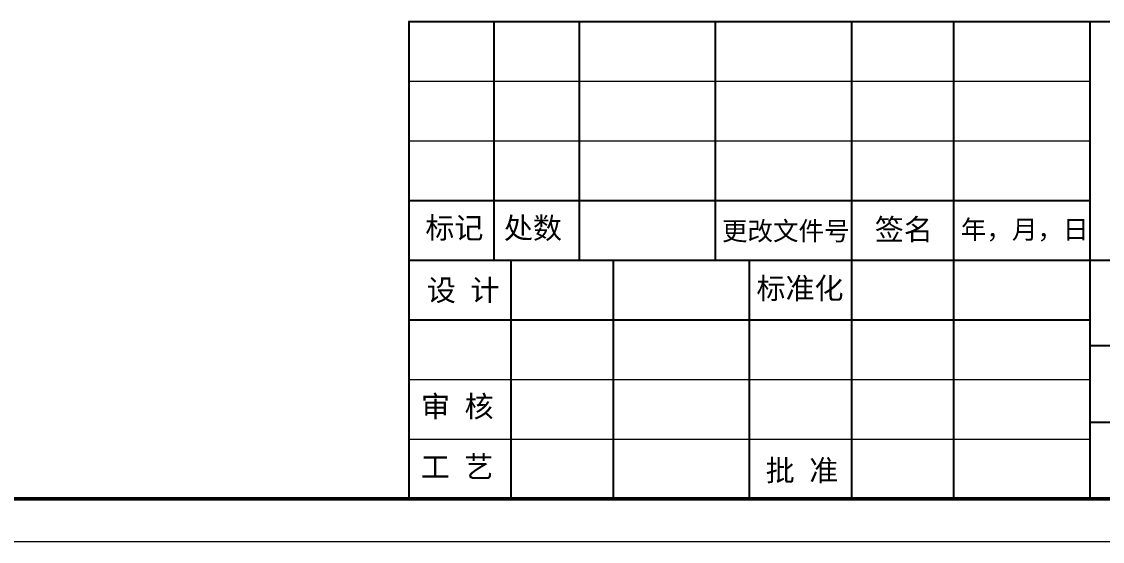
# Model space of a CAD drawing. Header units: millimetres. Extents: x 2881 to 4175, y 614 to 1739.
# Drawn here: x 3365.54 to 3411.24, y 1081.75 to 1103.71 of the extents above; entities that cross this region are included whole.
import ezdxf

# ---------------------------------------------------------------- set-up
doc = ezdxf.new("R2010")
doc.units = ezdxf.units.MM
for name, color, linetype, lineweight in [('实线', 7, 'Continuous', 25), ('引导线', 6, 'Continuous', 9), ('文本', 3, 'Continuous', 15), ('粗实线', 9, 'Continuous', 50)]:
    doc.layers.add(name, color=color, linetype=linetype, lineweight=lineweight)
doc.styles.get("Standard").update_dxf_attribs({"font": 'simfang.ttf'})

msp = doc.modelspace()

# ---------------------------------------------------------------- linework, layer by layer
at = {"layer": '实线'}
for p, q in [((3381.9031, 1103.7101), (3446.7031, 1103.7101)), ((3381.9099, 1103.7101), (3381.9099, 1083.5501)), ((3385.5099, 1103.7101), (3385.5099, 1093.6301)), ((3389.1099, 1103.7101), (3389.1099, 1093.6301)), ((3394.8699, 1103.7101), (3394.8699, 1093.6301)), ((3400.6299, 1103.7101), (3400.6299, 1083.5501)), ((3404.9499, 1103.7101), (3404.9499, 1083.5501)), ((3410.7099, 1103.7101), (3410.7099, 1083.5501)), ((3381.9031, 1096.1501), (3410.7099, 1096.1501)), ((3381.9031, 1093.6301), (3410.7099, 1093.6301)), ((3386.2299, 1093.6301), (3386.2299, 1083.5501)), ((3390.5499, 1093.6301), (3390.5499, 1083.5501)), ((3396.3099, 1093.6301), (3396.3099, 1083.5501)), ((3410.7099, 1093.6301), (3428.7031, 1093.6301)), ((3381.9031, 1091.1101), (3410.7099, 1091.1101)), ((3410.7099, 1090.0301), (3446.7031, 1090.0301)), ((3410.7099, 1086.7901), (3428.7031, 1086.7901)), ((3381.9031, 1083.5501), (3446.7031, 1083.5501))]:
    msp.add_line(p, q, dxfattribs=at)
at = {"layer": '引导线'}
for p, q in [((3381.9031, 1101.1901), (3410.7099, 1101.1901)), ((3381.9031, 1098.6701), (3410.7099, 1098.6701)), ((3381.9031, 1088.5901), (3410.7099, 1088.5901)), ((3381.9031, 1086.0701), (3410.7099, 1086.0701)), ((3297.3031, 1081.7501), (3448.5031, 1081.7501))]:
    msp.add_line(p, q, dxfattribs=at)
at = {"layer": '粗实线'}
msp.add_line((3306.3031, 1083.5501), (3446.7031, 1083.5501), dxfattribs=at)

# ---------------------------------------------------------------- texts
at = {"layer": '文本', "ltscale": 0.2, "attachment_point": 5}
for s, insert, char_height, width in [('标记', (3383.8414, 1094.9472), 0.9, 5.224176), ('处数', (3387.1606, 1094.9394), 0.9, 5.224176), ('更改文件号', (3397.8516, 1094.8201), 0.792, 11.58774), ('签名', (3402.8429, 1094.8775), 0.9, 5.224176), ('年，月，日', (3407.9521, 1094.8698), 0.792, 5.224176), ('设 计', (3384.2095, 1092.3125), 0.9, 5.224176), ('标准化', (3398.4526, 1092.3944), 0.9, 5.224176), ('审 核', (3383.9636, 1087.4019), 0.9, 5.224176), ('工 艺', (3383.9493, 1084.8647), 0.9, 5.224176), ('批 准', (3398.5346, 1084.6968), 0.9, 5.224176)]:
    msp.add_mtext(s, dxfattribs=dict(at, insert=insert, char_height=char_height, width=width))

doc.saveas('drawing.dxf')
